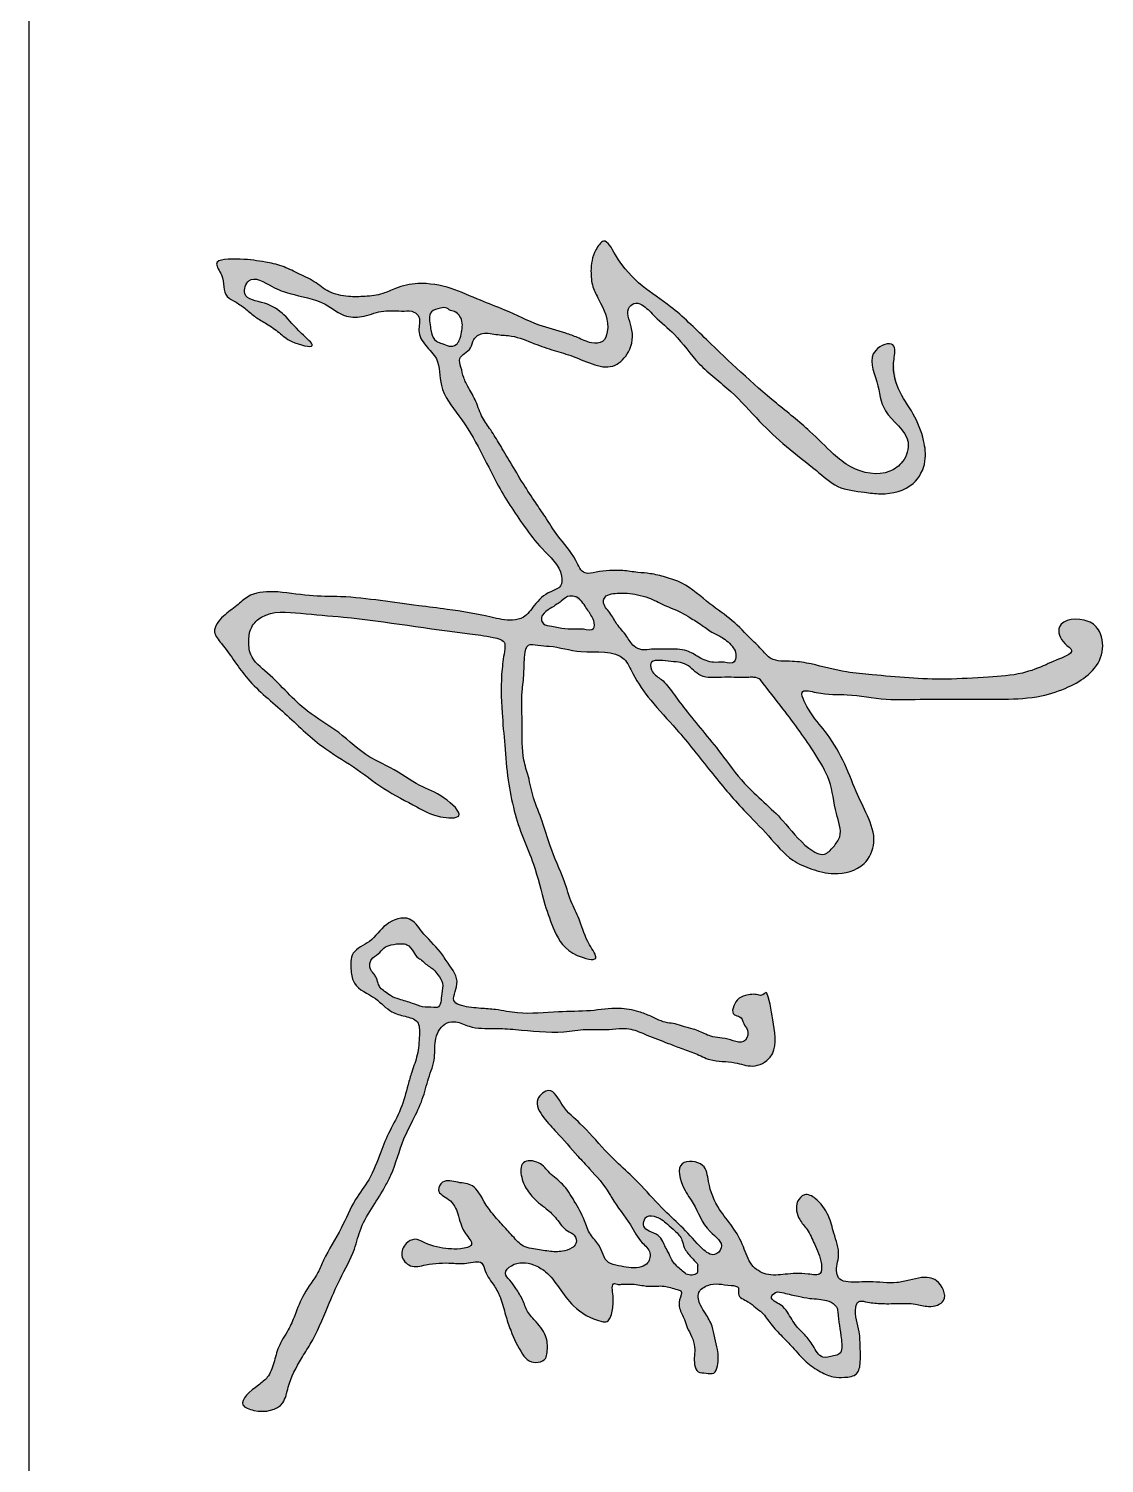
# Model space of a CAD drawing. Extents: x 174641 to 414490, y 73126 to 493158.
# Drawn here: x 309458 to 310232, y 174383 to 175416 of the extents above; entities that cross this region are included whole.
import ezdxf

# ---------------------------------------------------------------- set-up
doc = ezdxf.new("R2010")
doc.units = 0
doc.header["$LTSCALE"] = 1000
doc.header["$MEASUREMENT"] = 0
doc.layers.add('文字和字符', color=7, linetype='Continuous')

msp = doc.modelspace()

# ---------------------------------------------------------------- hatches: boundary and pattern name
at = {"layer": '文字和字符'}
h = msp.add_hatch(color=6, dxfattribs=at)
edge = h.paths.add_edge_path()
edge.add_spline(control_points=[(310081, 175177.8), (310081, 175177.5), (310082.1, 175152.6), (310095.8, 175139.9), (310102.5, 175121.2), (310104.9, 175103.3), (310095.2, 175084.5), (310075.5, 175080), (310057.3, 175082.5), (310039.9, 175084.4), (310023.1, 175100), (310003.5, 175114.2), (309983.2, 175133.7), (309964.3, 175155.5), (309940, 175172.7), (309925.8, 175194.5), (309910.3, 175206.5), (309902.6, 175215.5), (309895.4, 175219.2), (309886.8, 175213.8), (309894.2, 175199.4), (309892.2, 175184.1), (309876.3, 175166.7), (309855, 175179.1), (309836.3, 175184), (309821.3, 175188.9), (309808.3, 175195), (309795.4, 175195), (309785.9, 175197.9), (309777.7, 175192.9), (309777.1, 175185.5), (309772.3, 175182.1), (309767, 175178.4), (309769.8, 175171.4), (309770.9, 175164.5), (309775.3, 175156.4), (309780.5, 175147.1), (309784, 175136), (309791.2, 175126.5), (309797.6, 175115.8), (309805.4, 175102.9), (309813.8, 175088.7), (309822.3, 175075.7), (309830.7, 175063.4), (309839.6, 175048.7), (309850.6, 175037.6), (309856.7, 175022), (309867.4, 175025), (309876.1, 175025.8), (309886.2, 175026), (309895.9, 175024.2), (309906.3, 175023.7), (309916.9, 175021), (309932.6, 175016), (309946.8, 175002.2), (309964.9, 174990.4), (309976.5, 174977.9), (309985.7, 174969.1), (309993.6, 174959.7), (310007.4, 174961.2), (310025.3, 174958), (310044.2, 174952.6), (310076.8, 174949.7), (310110.9, 174946.4), (310147.1, 174949.1), (310171.3, 174950.2), (310187.9, 174956.7), (310198.3, 174961.7), (310213.2, 174966.9), (310201.4, 174974.1), (310195.6, 174990.2), (310219.3, 174992.8), (310231.2, 174981.1), (310232.4, 174964.3), (310221.6, 174949.9), (310205.6, 174941.1), (310185.1, 174934), (310164.9, 174933.1), (310145.7, 174933.3), (310126.8, 174933.2), (310102.7, 174933.5), (310075.5, 174932), (310048.5, 174937.5), (310031.1, 174936), (310011, 174941.7), (310021.2, 174921.4), (310032.3, 174910.1), (310045, 174889.4), (310052.8, 174868.2), (310062, 174849.4), (310069.2, 174831.2), (310059.9, 174811.1), (310039.6, 174806), (310022.1, 174810.3), (310004.5, 174817.8), (309990.9, 174835.5), (309970.1, 174855.6), (309948.4, 174881.7), (309927.3, 174909.1), (309906.3, 174930.9), (309894.5, 174947.8), (309884.8, 174969.7), (309857.4, 174964.8), (309837.6, 174971.6), (309825.5, 174971.5), (309816.5, 174973.7), (309814.7, 174962.3), (309815, 174952), (309812.5, 174934.7), (309813.8, 174914.1), (309812.8, 174893.2), (309818.3, 174876.4), (309821.1, 174861.3), (309828.4, 174845.3), (309833.7, 174824.7), (309843.2, 174805.7), (309848.2, 174787), (309856.3, 174771.8), (309858.7, 174759.9), (309870.9, 174743.4), (309845.6, 174749.5), (309836.8, 174764.6), (309828.2, 174788.5), (309823.5, 174811.6), (309813.6, 174833.2), (309807.1, 174853.3), (309802.7, 174875.8), (309800.9, 174899.5), (309798.4, 174926), (309797.7, 174949.7), (309800.3, 174965.5), (309801.5, 174975.5), (309788.9, 174978.7), (309753.2, 174982.4), (309704.1, 174991), (309655.4, 174994.7), (309630.3, 174997.4), (309617.8, 174985.7), (309616.2, 174975.6), (309617.2, 174962.4), (309636.6, 174947.5), (309654.1, 174925.6), (309682.4, 174910), (309699.7, 174892.4), (309721.2, 174883.3), (309738.5, 174870.3), (309755, 174865.4), (309774.8, 174846.8), (309750.6, 174848), (309735.7, 174857), (309713.1, 174868.1), (309692.3, 174885.1), (309666, 174899.8), (309643.1, 174923.6), (309615.1, 174945.6), (309602.5, 174967), (309589.1, 174982.3), (309598.1, 174993.8), (309607.7, 174999.6), (309617.5, 175009.9), (309637.2, 175011.4), (309658.8, 175006.8), (309684.9, 175007.5), (309711.1, 175004.3), (309736.6, 175000.7), (309763.2, 174997.5), (309785.7, 174993.7), (309803.8, 174989.1), (309816, 174991.7), (309822.5, 175002.2), (309830.9, 175010), (309842.2, 175013.3), (309842.1, 175028.6), (309827.6, 175040.1), (309811.7, 175061.8), (309796.3, 175085.1), (309783.2, 175113.1), (309769.5, 175136.2), (309752.8, 175155.9), (309754.8, 175177.1), (309743.7, 175187.2), (309737.2, 175197.5), (309741, 175207.1), (309735.1, 175212.9), (309725.7, 175212), (309713.6, 175213.8), (309700.5, 175208.3), (309684.7, 175207.5), (309669.7, 175220.8), (309649.5, 175223.6), (309633, 175229.5), (309616.8, 175240.3), (309610.8, 175220.8), (309629.5, 175219.3), (309643.3, 175209.5), (309650.8, 175199), (309668.6, 175184.4), (309646.6, 175189.6), (309638.8, 175197), (309629.8, 175203.1), (309621.4, 175207.9), (309614.6, 175213.9), (309608, 175218.8), (309597.3, 175223.8), (309600, 175236.1), (309588.7, 175250.1), (309613.4, 175250.1), (309626.1, 175248.2), (309640.8, 175245.4), (309651.9, 175239.4), (309663.8, 175234.4), (309674.2, 175225.2), (309687.5, 175222.6), (309700.6, 175222.8), (309712.2, 175224.3), (309724, 175229.9), (309740.7, 175233.7), (309762.1, 175229.7), (309782, 175220.4), (309803.6, 175212.6), (309823.1, 175202.3), (309841.3, 175197.7), (309853.9, 175193.5), (309861.8, 175189), (309872.1, 175189.2), (309877.3, 175203.5), (309870.8, 175216.9), (309863.4, 175230.2), (309862.5, 175242.9), (309863.9, 175253.7), (309873.2, 175266.9), (309889.2, 175234.5), (309915.6, 175222), (309954.2, 175183.7), (309986.5, 175153.5), (310019, 175128.1), (310035.3, 175111.2), (310052.4, 175096.8), (310073.6, 175092.9), (310088.9, 175103.9), (310095, 175123.9), (310071.5, 175137.5), (310070.5, 175161.7), (310059.5, 175182), (310083.3, 175194.4), (310081, 175177.9), (310081, 175177.8)], knot_values=[0, 0, 0, 0, 29.830329, 58.917813, 87.403057, 108.106156, 133.178165, 167.21185, 183.493575, 210.674955, 237.313626, 275.867732, 312.375317, 353.761043, 395.875537, 434.582879, 460.669761, 476.274997, 484.417806, 491.620343, 511.676156, 536.924503, 555.692553, 598.362356, 618.348177, 639.189191, 663.45492, 677.063063, 692.317653, 702.959274, 711.943659, 720.14469, 726.927846, 735.80548, 746.57076, 757.657127, 773.391329, 790.76732, 805.441898, 822.594095, 842.866694, 868.323001, 891.127033, 907.573393, 930.634575, 961.258613, 976.688727, 988.002723, 1001.170801, 1014.557807, 1029.617846, 1042.133039, 1057.768168, 1075.005198, 1109.99381, 1138.042246, 1164.89526, 1180.29965, 1191.874738, 1213.241442, 1232.349281, 1268.725268, 1294.322921, 1368.395782, 1410.724556, 1445.044845, 1469.944393, 1480.867815, 1499.328512, 1508.741629, 1526.286567, 1555.649157, 1570.573337, 1593.98259, 1617.984445, 1641.382666, 1669.439815, 1707.291974, 1725.035697, 1749.43332, 1786.029801, 1824.844218, 1863.911625, 1895.042411, 1908.396405, 1926.997455, 1954.733646, 1988.605585, 2022.407336, 2049.221687, 2076.673409, 2100.00089, 2131.565175, 2154.184674, 2175.023051, 2209.537897, 2244.846276, 2295.987218, 2350.394106, 2388.904508, 2420.906973, 2437.842954, 2481.538585, 2513.67034, 2525.068719, 2534.685067, 2544.923321, 2563.314623, 2581.768155, 2615.884833, 2650.046285, 2667.232328, 2688.872495, 2714.057646, 2739.784309, 2777.467879, 2801.534699, 2820.718126, 2846.219989, 2860.698517, 2879.243585, 2912.659008, 2940.608915, 2982.423161, 3010.685784, 3039.178412, 3070.401495, 3105.567192, 3138.040416, 3181.77967, 3202.070017, 3207.318711, 3220.228211, 3244.089956, 3371.102495, 3414.225609, 3453.462193, 3467.26996, 3480.300078, 3495.079726, 3519.973063, 3575.220664, 3613.131208, 3652.775903, 3675.917744, 3710.071084, 3737.577823, 3760.456026, 3779.026476, 3804.406012, 3842.427404, 3879.53793, 3916.903526, 3966.451123, 4017.131972, 4061.072175, 4074.638395, 4092.565028, 4109.947309, 4123.823044, 4149.665691, 4185.989873, 4217.238435, 4257.446297, 4295.790415, 4324.39685, 4369.00823, 4390.680082, 4401.809145, 4417.703641, 4439.204356, 4450.588858, 4460.404255, 4494.065203, 4522.530802, 4573.458554, 4609.521342, 4650.912748, 4685.917862, 4712.736046, 4730.120946, 4746.286022, 4759.95949, 4766.863435, 4776.672561, 4797.16942, 4817.291784, 4834.860476, 4859.323634, 4896.066848, 4914.918931, 4939.065769, 4952.349318, 4974.17708, 4996.946, 5022.500289, 5038.394722, 5059.260572, 5074.696393, 5090.132213, 5102.860644, 5115.363234, 5127.279907, 5137.839505, 5160.110254, 5171.91017, 5195.838718, 5221.384366, 5238.430758, 5255.298426, 5274.238989, 5291.838335, 5311.960699, 5328.55338, 5346.364767, 5359.960569, 5382.934513, 5416.477261, 5448.016954, 5474.30002, 5511.880375, 5539.40652, 5552.058861, 5566.94274, 5578.03298, 5588.729847, 5622.382906, 5636.081831, 5651.985781, 5673.57334, 5685.092373, 5703.046221, 5778.830378, 5827.289368, 5921.873186, 5965.463367, 5998.231583, 6019.778213, 6058.791881, 6074.951846, 6095.085564, 6133.666904, 6164.015928, 6195.290173, 6213.346315, 6227.672688, 6227.672688, 6227.672688, 6227.672688], degree=3, periodic=0)
edge = h.paths.add_edge_path(flags=16)
edge.add_spline(control_points=[(309966, 174969.1), (309965.9, 174969.2), (309958.6, 174978), (309950.5, 174980.4), (309942.6, 174986.7), (309935, 174991.4), (309926.1, 174996.7), (309915.8, 175000.5), (309905.7, 175005.9), (309896.7, 175008.4), (309889.6, 175009.7), (309883.2, 175009.6), (309877.8, 175009.1), (309872.9, 175007.6), (309870.8, 175001.2), (309877.1, 174995.3), (309881.4, 174986.5), (309888.5, 174979.5), (309892.6, 174971.4), (309899.8, 174968.1), (309908.1, 174969.6), (309918.8, 174968.8), (309931.1, 174969.7), (309940.7, 174962.8), (309950.1, 174958.9), (309958.2, 174960.3), (309966.3, 174958.2), (309967.7, 174964.1), (309966, 174969.1), (309966, 174969.1)], knot_values=[0, 0, 0, 0, 15.16178, 26.885115, 40.319645, 54.966413, 64.568744, 83.231373, 100.644648, 111.873825, 122.261764, 130.597594, 138.137919, 145.255344, 149.904189, 163.057972, 176.277051, 191.533217, 204.002706, 212.709306, 222.244258, 238.518955, 257.638434, 271.136509, 286.704711, 297.422187, 307.353728, 313.519692, 320.456367, 320.456367, 320.456367, 320.456367], degree=3, periodic=0)
edge = h.paths.add_edge_path(flags=16)
edge.add_spline(control_points=[(309984.9, 174947), (309985, 174946.8), (310001.8, 174925.4), (310012.8, 174910.8), (310024.7, 174893.2), (310036.4, 174874.4), (310037.8, 174853.6), (310044.6, 174836.2), (310037.7, 174826.9), (310030.3, 174819.2), (310013.8, 174828.9), (310000.1, 174849.2), (309974.5, 174868.9), (309957.9, 174892.6), (309943.5, 174910.2), (309931.6, 174924.5), (309922.3, 174937.1), (309915.2, 174947.1), (309906.9, 174951.1), (309903.9, 174962.7), (309920, 174959.9), (309932, 174960.1), (309941.7, 174947.5), (309955.1, 174949.1), (309966.4, 174949), (309974.6, 174948.5), (309980.3, 174949.4), (309984.8, 174947.1), (309984.9, 174947)], knot_values=[0, 0, 0, 0, 36.430419, 65.187197, 91.419752, 121.899033, 155.898168, 179.129599, 191.187594, 202.563458, 218.937757, 256.902618, 310.337733, 348.658026, 377.380118, 405.122206, 425.745844, 443.117225, 454.890005, 463.601594, 481.231921, 499.962837, 517.902498, 538.606138, 551.160941, 565.957672, 570.889886, 577.866804, 577.866804, 577.866804, 577.866804], degree=3, periodic=0)
edge = h.paths.add_edge_path(flags=16)
edge.add_spline(control_points=[(309849.8, 175007.2), (309849.9, 175007.2), (309859.5, 175001.3), (309862, 174994.9), (309865.5, 174989.6), (309865.9, 174981.8), (309856.3, 174984.4), (309848.8, 174983.3), (309840.8, 174984.4), (309834.4, 174986), (309829.1, 174986.3), (309826.7, 174990.3), (309828.2, 174995.2), (309833.3, 174998), (309837.8, 175001.2), (309842.7, 175004.1), (309844.8, 175007.8), (309849.7, 175007.2), (309849.8, 175007.2)], knot_values=[0, 0, 0, 0, 13.966431, 26.642221, 32.867363, 40.668687, 50.865474, 62.813241, 75.541774, 82.709236, 91.158043, 95.563358, 100.25464, 110.515602, 118.401257, 123.681007, 133.675528, 136.491121, 136.491121, 136.491121, 136.491121], degree=3, periodic=0)
edge = h.paths.add_edge_path(flags=16)
edge.add_spline(control_points=[(309762.8, 175212.6), (309762.9, 175212.6), (309772.4, 175207.1), (309770.1, 175198.6), (309768.6, 175192.2), (309766, 175187.5), (309760.4, 175186.8), (309756, 175189.1), (309750.4, 175190.6), (309748, 175196.1), (309747.1, 175203), (309745.3, 175212.5), (309754, 175214.5), (309758.5, 175215.5), (309762.8, 175212.6), (309762.8, 175212.6)], knot_values=[0, 0, 0, 0, 11.122688, 25.410392, 33.76565, 39.259742, 46.34399, 54.032835, 60.099225, 69.754386, 75.753906, 90.734986, 100.54138, 106.793197, 112.698594, 112.698594, 112.698594, 112.698594], degree=3, periodic=0)
h = msp.add_hatch(color=6, dxfattribs=at)
edge = h.paths.add_edge_path()
edge.add_spline(control_points=[(309989.5, 174721.7), (309989.6, 174721.4), (309995.5, 174696.4), (309997.3, 174676.7), (309979.4, 174667.1), (309965, 174673.3), (309950.3, 174671.8), (309938.2, 174678.5), (309928, 174681.7), (309916.4, 174686.4), (309906.1, 174689.9), (309895.7, 174694.9), (309886.4, 174697), (309873.6, 174694.7), (309859.5, 174696.3), (309837.2, 174692.2), (309815, 174695.1), (309792.4, 174696.6), (309777.5, 174695.8), (309767.1, 174701.7), (309756.4, 174700.6), (309749.7, 174688.9), (309751.4, 174674.6), (309745.5, 174660.3), (309742.1, 174644.8), (309734.9, 174630.8), (309726, 174613.1), (309721.8, 174596.2), (309713.7, 174580.2), (309705.8, 174568), (309696.7, 174553.6), (309692.7, 174534.5), (309682, 174516.8), (309672.5, 174493.5), (309664.3, 174473.9), (309652.4, 174455.8), (309645.3, 174442.2), (309641.8, 174422.4), (309625.1, 174418.9), (309606.5, 174426.2), (309621.6, 174438.3), (309631, 174445.2), (309635, 174455.8), (309637.5, 174468), (309644.9, 174478.4), (309650.5, 174491.3), (309655.7, 174506.1), (309665.7, 174517.7), (309672.2, 174534.7), (309683.4, 174551), (309691.5, 174572), (309704.6, 174588.2), (309710.9, 174605.7), (309717.7, 174623), (309726.9, 174638.1), (309730.3, 174653), (309734.2, 174665.9), (309738.6, 174677.6), (309739.5, 174689.4), (309739.7, 174702.4), (309728.7, 174705.1), (309717.5, 174707.8), (309707.9, 174719.7), (309692.3, 174724.9), (309689.8, 174738.7), (309689.6, 174752.4), (309705.7, 174758.3), (309713.5, 174772.2), (309732.4, 174778.7), (309742.4, 174763.3), (309752.9, 174754.2), (309761, 174741.3), (309770.1, 174730.3), (309761.2, 174715.9), (309772.9, 174711.5), (309782.3, 174710.8), (309796.1, 174709.8), (309814.4, 174705.7), (309837.4, 174708.8), (309861.7, 174708.2), (309881.1, 174711.6), (309895.8, 174709), (309907.2, 174704.8), (309915.4, 174700.1), (309923.8, 174699.9), (309929.7, 174697.2), (309937.5, 174696), (309944.2, 174692.6), (309951, 174689.8), (309957.9, 174689.5), (309964.8, 174687.6), (309973.2, 174684.9), (309977.5, 174693.8), (309972.6, 174699), (309971.1, 174705.3), (309962.6, 174705.6), (309966.7, 174717.2), (309974.5, 174720.7), (309981.6, 174720.8), (309986.1, 174719.8), (309989.5, 174721.7), (309989.5, 174721.7)], knot_values=[0, 0, 0, 0, 31.567408, 64.804615, 84.514899, 102.449572, 127.665217, 143.393176, 158.761139, 172.306084, 195.386314, 203.777391, 220.63047, 233.896682, 257.032253, 279.176201, 327.700844, 348.661996, 374.096735, 388.033075, 396.915328, 415.877792, 435.250381, 456.66983, 478.431065, 501.305126, 522.015154, 560.722472, 573.046245, 596.2976, 621.456877, 643.421109, 676.452722, 706.559804, 747.979879, 764.804525, 796.369237, 812.756663, 842.42195, 854.740888, 879.873646, 891.588111, 907.370515, 923.988969, 943.623296, 959.405623, 982.733778, 1008.381509, 1021.700495, 1058.208083, 1090.24983, 1114.093944, 1144.201026, 1166.925646, 1191.573171, 1217.002209, 1229.971469, 1248.063792, 1268.029249, 1281.440462, 1294.753802, 1308.690116, 1329.858381, 1355.865323, 1368.43417, 1386.209945, 1406.30905, 1430.06276, 1453.845898, 1470.989804, 1499.087867, 1512.54167, 1535.266273, 1553.042048, 1560.571233, 1580.172383, 1594.917168, 1617.197884, 1657.975453, 1689.943564, 1718.67234, 1738.776712, 1751.36341, 1769.195262, 1777.025624, 1785.794542, 1795.901638, 1809.568461, 1816.675984, 1826.397683, 1837.686133, 1847.881877, 1857.816128, 1868.115168, 1875.917125, 1881.585263, 1896.597226, 1905.82176, 1918.671785, 1923.218896, 1927.782629, 1927.782629, 1927.782629, 1927.782629], degree=3, periodic=0)
edge = h.paths.add_edge_path(flags=17)
edge.add_spline(control_points=[(309735.1, 174751.4), (309735.1, 174751.5), (309731.4, 174757.2), (309725.4, 174757.3), (309719.7, 174756.8), (309713.4, 174754.6), (309710.2, 174749.3), (309705.1, 174747.1), (309703.6, 174742.8), (309703.6, 174739), (309706, 174736.2), (309708.6, 174733), (309709.5, 174729.3), (309711, 174725.2), (309714.7, 174722.7), (309718.9, 174719.3), (309725.9, 174716.7), (309733.7, 174714.7), (309741.8, 174711.2), (309747.7, 174711.6), (309755.1, 174710.8), (309754.8, 174720.9), (309757.3, 174728.6), (309753.1, 174734.2), (309750.1, 174738.3), (309746.6, 174740.9), (309743.1, 174743), (309740.9, 174745.8), (309737.5, 174747.1), (309735.1, 174751.4), (309735.1, 174751.4)], knot_values=[0, 0, 0, 0, 9.663903, 14.696519, 25.589324, 33.287033, 41.448102, 50.312117, 54.669885, 59.317586, 65.471876, 69.610934, 76.339168, 81.250991, 86.994431, 94.228062, 103.814692, 117.550507, 128.275999, 139.362893, 142.658643, 157.109971, 167.517587, 177.222957, 183.783609, 188.977779, 195.04957, 200.641099, 203.083872, 211.139425, 211.139425, 211.139425, 211.139425], degree=3, periodic=0)
h = msp.add_hatch(color=6, dxfattribs=at)
edge = h.paths.add_edge_path()
edge.add_spline(control_points=[(310024.3, 174573.9), (310024.4, 174573.8), (310036, 174561.3), (310037, 174548.2), (310043.2, 174534), (310038.4, 174523), (310041.6, 174514.7), (310051.4, 174513.2), (310064.7, 174514.6), (310079.7, 174512.4), (310092, 174515), (310101.3, 174517.5), (310113.7, 174516.7), (310121.3, 174499.1), (310106, 174494.9), (310095.6, 174498.7), (310083.7, 174498.3), (310071.5, 174498), (310062.8, 174499), (310054.9, 174500.9), (310052, 174490.5), (310056.6, 174480.2), (310056.5, 174466.5), (310057, 174456.8), (310055.4, 174446.2), (310045.4, 174445), (310036.7, 174445.2), (310027, 174449.2), (310017, 174456.4), (310008.7, 174465.9), (310000.3, 174475), (309992.3, 174482.8), (309987.5, 174491.1), (309980.9, 174495.5), (309976.1, 174500.4), (309967.5, 174502.9), (309970.3, 174510.8), (309958.6, 174511.5), (309950.1, 174513.9), (309938.4, 174506.6), (309941.3, 174497.3), (309945.8, 174490.2), (309950.6, 174482.7), (309951.7, 174473.5), (309954.5, 174464), (309954.9, 174455.8), (309952.1, 174446.8), (309945.6, 174448.6), (309939.4, 174447.9), (309936.2, 174456.9), (309938.6, 174465.3), (309935.7, 174474.5), (309932.1, 174480.5), (309930.1, 174487.6), (309926.4, 174493.9), (309926, 174500.7), (309929.5, 174507.5), (309922.2, 174508.6), (309917.2, 174511.3), (309909.8, 174510.8), (309904.5, 174510.7), (309899.1, 174511.2), (309894.1, 174512.4), (309889.2, 174512.1), (309885.1, 174512.3), (309882.2, 174511.9), (309877.1, 174513.8), (309879.2, 174503.7), (309878.8, 174496.7), (309878.1, 174489.9), (309874.6, 174484.6), (309863.4, 174486.5), (309851.1, 174494.3), (309840.1, 174509.2), (309832.1, 174520.8), (309820, 174527.6), (309808.3, 174528.9), (309799.5, 174520.3), (309805.2, 174514.5), (309809.1, 174508.6), (309814.1, 174501.2), (309816.6, 174491.9), (309824.6, 174484.3), (309831.6, 174474.9), (309831.8, 174465.2), (309830.2, 174455.9), (309818.8, 174454.8), (309811, 174465.1), (309805.7, 174476.6), (309801.1, 174490.3), (309798.5, 174501.4), (309793.2, 174512.1), (309787, 174518.9), (309784.6, 174530.4), (309772.9, 174526.4), (309760.3, 174527.8), (309746.7, 174527.3), (309733, 174523.2), (309724.9, 174532.5), (309728.6, 174541.5), (309736.3, 174545.8), (309746.3, 174539.9), (309757.8, 174537.7), (309768.3, 174537.3), (309780.5, 174539.9), (309769.7, 174550.9), (309768.1, 174561.9), (309762.6, 174573.5), (309750.7, 174578), (309756.9, 174588.4), (309767.1, 174584.8), (309779.8, 174584.5), (309785.1, 174572), (309792.2, 174562.5), (309799.8, 174554.2), (309807.1, 174546.2), (309813.8, 174538.5), (309823.3, 174537.7), (309832, 174535.6), (309841.6, 174535.3), (309848.3, 174537.5), (309853.4, 174541.5), (309851.7, 174548.3), (309843.7, 174550.8), (309838.6, 174559.2), (309831.8, 174566), (309824.1, 174571.3), (309817.3, 174578.8), (309812.4, 174587.9), (309811.8, 174602.2), (309826.7, 174600.9), (309832.9, 174591.3), (309843.8, 174584.3), (309851.1, 174571.6), (309858.1, 174559.8), (309861.6, 174547.8), (309870.5, 174540), (309872.3, 174527.4), (309885.3, 174525.1), (309894.4, 174523), (309904.2, 174526.3), (309907.1, 174535.7), (309897.5, 174543.2), (309890.5, 174557.6), (309881.2, 174568.6), (309872.8, 174583), (309864.3, 174592.9), (309850.9, 174606.8), (309840.1, 174619.7), (309828.8, 174631.2), (309820.7, 174644.5), (309834.9, 174655.7), (309842.7, 174637.9), (309857.2, 174626.9), (309874.9, 174605.3), (309896.9, 174586.6), (309913.9, 174566.3), (309930.2, 174552.1), (309939.5, 174540.7), (309951, 174530.9), (309960.5, 174540.9), (309943.6, 174552), (309939.1, 174567.9), (309928.5, 174581.1), (309922.7, 174602.5), (309945.9, 174600.4), (309947.4, 174582.4), (309953.4, 174567.1), (309965.4, 174553.6), (309972.7, 174540), (309976.9, 174525.7), (309989.2, 174517.7), (310004, 174519.5), (310015.4, 174520.7), (310029.3, 174517.5), (310028.8, 174530.6), (310024.2, 174539.8), (310019.4, 174551.1), (310011.5, 174559.2), (310009.6, 174569.6), (310015.6, 174579.1), (310024.2, 174574), (310024.3, 174573.9)], knot_values=[0, 0, 0, 0, 21.814226, 40.014518, 62.705103, 80.181203, 87.059593, 95.960741, 117.525979, 144.48919, 157.446323, 169.514731, 184.787555, 205.834293, 221.965238, 235.360358, 252.742704, 270.71375, 285.202589, 292.391017, 298.294038, 323.168932, 339.890762, 353.677583, 365.620364, 378.129251, 389.526685, 402.989381, 420.611403, 440.531037, 455.37129, 472.336878, 486.5792, 494.822314, 504.352288, 516.704907, 522.699181, 530.27695, 553.639261, 565.149337, 577.864888, 587.528817, 601.603428, 613.797645, 625.753182, 641.937729, 649.9788, 657.766267, 665.645468, 673.686615, 691.069983, 702.267642, 712.223711, 720.551303, 732.907569, 741.299569, 750.370401, 754.159277, 767.819998, 775.008381, 783.993926, 790.014194, 797.893351, 805.081778, 810.473088, 814.666318, 817.720913, 829.769177, 838.760629, 852.283854, 856.964277, 862.355586, 894.641394, 917.573479, 938.655869, 952.338385, 974.413595, 984.091028, 992.098792, 1002.565424, 1015.429981, 1028.359865, 1041.617731, 1060.692449, 1075.149999, 1081.330321, 1097.650211, 1107.252151, 1133.82575, 1149.932866, 1167.658992, 1180.945792, 1198.851742, 1207.212315, 1222.48382, 1236.906949, 1263.262694, 1278.557776, 1291.815576, 1304.435541, 1313.922398, 1324.654884, 1349.142625, 1361.020488, 1372.838601, 1385.371679, 1406.33795, 1423.525104, 1437.340436, 1446.079862, 1461.351368, 1476.168885, 1496.200813, 1510.803882, 1526.560496, 1542.662576, 1557.114579, 1565.766985, 1581.249459, 1594.824166, 1604.755407, 1610.756543, 1619.414177, 1627.419657, 1643.634371, 1658.03725, 1667.713087, 1682.728431, 1698.677316, 1713.209272, 1728.480822, 1743.495369, 1760.340716, 1781.062409, 1803.083586, 1817.90876, 1831.829559, 1851.204785, 1861.937228, 1882.369986, 1890.726834, 1902.273459, 1915.005119, 1936.427946, 1969.389218, 1974.338724, 2005.754245, 2023.168452, 2055.026844, 2074.268902, 2093.867831, 2107.78631, 2127.599717, 2153.412209, 2189.440129, 2240.453356, 2274.08225, 2299.89394, 2328.106323, 2341.387876, 2350.989816, 2370.530551, 2403.28468, 2421.19063, 2445.869309, 2466.302067, 2483.491087, 2513.600141, 2534.81948, 2557.988589, 2577.732832, 2594.915337, 2613.696208, 2636.660478, 2648.798069, 2658.352665, 2679.53953, 2695.582632, 2708.030864, 2726.091721, 2735.787779, 2747.159611, 2747.159611, 2747.159611, 2747.159611], degree=3, periodic=0)
edge = h.paths.add_edge_path(flags=16)
edge.add_spline(control_points=[(309939.3, 174527.2), (309939.3, 174527.3), (309933.6, 174533.2), (309930, 174537.3), (309928.5, 174545.1), (309923.7, 174550.5), (309918.4, 174555), (309914.2, 174558.6), (309909.5, 174561), (309904, 174562.3), (309900.8, 174558.2), (309900.2, 174553.3), (309905.3, 174549.5), (309911.1, 174548.1), (309914.6, 174543.2), (309916.4, 174538.4), (309919.5, 174534), (309921.6, 174527.3), (309927, 174523.4), (309931.2, 174519.1), (309935.4, 174518.5), (309940.3, 174519.8), (309939.5, 174523.4), (309939.4, 174527.2), (309939.3, 174527.2)], knot_values=[0, 0, 0, 0, 8.439041, 20.62857, 28.097042, 39.877603, 49.765051, 57.178901, 62.854461, 72.258155, 76.58164, 82.950578, 90.312624, 100.188639, 107.6845, 114.090351, 121.535477, 130.11106, 142.317774, 148.462757, 154.387511, 159.526625, 165.895648, 169.459976, 169.459976, 169.459976, 169.459976], degree=3, periodic=0)
edge = h.paths.add_edge_path(flags=16)
edge.add_spline(control_points=[(310038.3, 174497.2), (310038.3, 174497.2), (310032.3, 174501.2), (310026.8, 174501.4), (310019.6, 174501.9), (310011.3, 174503.6), (310003.4, 174505.4), (309996.2, 174507.5), (309990.3, 174501.4), (310000, 174497.9), (310005.3, 174491), (310009.6, 174482.4), (310017.4, 174475.6), (310022.8, 174468.1), (310028.2, 174457.8), (310036.3, 174460.4), (310044.2, 174462), (310042.9, 174476.9), (310040.2, 174487.2), (310040.5, 174495.1), (310038.3, 174497.1), (310038.3, 174497.2)], knot_values=[0, 0, 0, 0, 9.334311, 17.140719, 26.361451, 38.018579, 52.789195, 61.01517, 67.124154, 79.068588, 89.242621, 105.885881, 117.802758, 131.460083, 146.451071, 157.202444, 163.309657, 177.435607, 205.630785, 210.588468, 213.165382, 213.165382, 213.165382, 213.165382], degree=3, periodic=0)

# ---------------------------------------------------------------- linework, layer by layer
msp.add_line((309458.2, 180989), (309458.2, 172989))
at = {"layer": '文字和字符', "color": 6}
for points, start_tangent, end_tangent in [([(310081, 175177.8), (310084.2, 175156.5), (310094.8, 175138.4), (310102.3, 175119.3), (310103.3, 175104.4), (310094.8, 175088.5), (310071.4, 175081), (310059.8, 175082.1), (310040.6, 175086.3), (310025.1, 175097.7), (310003.5, 175115), (309984.3, 175133.1), (309963.6, 175154.5), (309940.8, 175174.6), (309922.7, 175195.8), (309908.9, 175208.6), (309900.7, 175216.2), (309895.1, 175218.2), (309890.6, 175215.5), (309891.9, 175201.1), (309889.8, 175183.1), (309880.2, 175173.5), (309850.1, 175179.8), (309836.4, 175184.1), (309822.2, 175189), (309805.6, 175194.5), (309795.8, 175195.5), (309784.9, 175196.3), (309778.5, 175192), (309776.2, 175185.9), (309771.9, 175181.9), (309768.5, 175178.4), (309769.3, 175172.1), (309771.3, 175164.6), (309774.8, 175157.4), (309780, 175147.3), (309784.9, 175135.8), (309790.7, 175126.9), (309797.2, 175116.5), (309804.7, 175103.9), (309814.2, 175088.2), (309823.2, 175074.4), (309829.8, 175064.6), (309839, 175050.8), (309852, 175032.9), (309858.6, 175024), (309866.7, 175024.6), (309876.1, 175025.7), (309885.8, 175025.7), (309896.6, 175024.4), (309905.5, 175023.5), (309916.5, 175021), (309928.2, 175016.7), (309948.5, 175001.8), (309964.6, 174989.6), (309978.5, 174976.1), (309986.3, 174968.2), (309992.4, 174962.5), (310007.7, 174960.4), (310021.3, 174958.5), (310046.9, 174952.8), (310065.2, 174950.7), (310118.5, 174947.6), (310149, 174949.1), (310173.5, 174952), (310190.4, 174958), (310197.6, 174961.2), (310208.8, 174968.4), (310204, 174973.2), (310200, 174985.2), (310220.8, 174989.2), (310228.8, 174982), (310230.4, 174965.2), (310220.8, 174950.8), (310206.4, 174942), (310187.2, 174935.6), (310160.1, 174933.2), (310147.3, 174933.2), (310129.7, 174933.2), (310103.3, 174933.2), (310075.3, 174933.2), (310047.4, 174936.4), (310025, 174938), (310015.4, 174938.8), (310019.4, 174926), (310031.4, 174910), (310044.2, 174889.2), (310053.8, 174866.8), (310061.8, 174849.3), (310066.5, 174830.1), (310059.4, 174814.9), (310037.8, 174807.7), (310021.8, 174810.9), (310008.2, 174817.3), (309990.6, 174834.9), (309973, 174853.3), (309949.1, 174881.2), (309924.3, 174911.6), (309905.9, 174932.4), (309893.1, 174951.6), (309886.7, 174962), (309855.7, 174967.5), (309832.9, 174971.3), (309824.7, 174972), (309817.8, 174972), (309815.2, 174965), (309814.6, 174951.8), (309813.4, 174938.6), (309813.4, 174914), (309814.6, 174889.4), (309817.8, 174877.4), (309821.5, 174862.3), (309827.8, 174845.3), (309833.5, 174827.6), (309843.6, 174802.4), (309849.3, 174786), (309854.9, 174773.4), (309861.9, 174756.4), (309866.3, 174746.9), (309853, 174748.8), (309836.7, 174766.5), (309829.7, 174785.4), (309821.5, 174814.4), (309814, 174833.3), (309807.7, 174852.8), (309803.3, 174874.9), (309800.8, 174900.1), (309798.9, 174923.4), (309798.9, 174954.9), (309800.8, 174969.4), (309800.8, 174973.2), (309792.6, 174977.6), (309775.6, 174980.2), (309684.8, 174992.2), (309653.9, 174995), (309625.7, 174992.2), (309618.7, 174985.1), (309616.6, 174976), (309618, 174965.4), (309630, 174952), (309658.8, 174924.6), (309681.3, 174909.1), (309703.8, 174891.5), (309718.6, 174883.8), (309739.7, 174871.1), (309757.3, 174862), (309767.8, 174849.3), (309754.5, 174848.6), (309737.6, 174855.6), (309713.7, 174869), (309691.9, 174884.5), (309669.3, 174899.3), (309642.6, 174922.9), (309615.9, 174947.8), (309596.9, 174973.2), (309592, 174981.6), (309598.3, 174992.9), (309608.1, 175000.6), (309615.9, 175006.9), (309634.2, 175010.5), (309660.2, 175007.7), (309682.7, 175006.9), (309711.5, 175004.1), (309738.9, 175000.4), (309759.4, 174997.8), (309791, 174992.2), (309806.5, 174990.1), (309814.2, 174992.2), (309822, 175000.6), (309833.9, 175010.5), (309841, 175014.7), (309841.7, 175021.7), (309827.7, 175041.5), (309814.9, 175057.6), (309795.2, 175088.6), (309783.4, 175111.7), (309767.8, 175137.2), (309755.2, 175159), (309751.6, 175178), (309743.9, 175187.8), (309739, 175198.4), (309739, 175208.2), (309735.5, 175211.8), (309728.4, 175212.5), (309713.7, 175212.5), (309699.6, 175208.9), (309686.9, 175208.9), (309671.5, 175217.4), (309646.1, 175225.1), (309633.5, 175230.1), (309616.6, 175234.3), (309613.8, 175225.1), (309627.8, 175218.1), (309641.9, 175209.7), (309654.6, 175196.3), (309662.3, 175187.8), (309647.5, 175190.6), (309638.4, 175197), (309629.3, 175203.3), (309621.5, 175208.2), (309614.5, 175213.9), (309607.4, 175218.8), (309601.1, 175223), (309596.9, 175238.5), (309593.4, 175246.3), (309610.3, 175249.8), (309628.5, 175247.7), (309640.5, 175244.8), (309651.6, 175239.8), (309663.7, 175233.6), (309674.3, 175226.5), (309688.3, 175223), (309700.3, 175223), (309713, 175225.1), (309722.1, 175228.7), (309738.3, 175232.2), (309762.2, 175228.7), (309783.3, 175220.2), (309800.9, 175213.2), (309825.7, 175202.4), (309844.7, 175196.5), (309853.2, 175193.4), (309863.3, 175189.6), (309871.2, 175190.6), (309874.6, 175197.5), (309868.4, 175221), (309864.3, 175229.9), (309862.9, 175241.3), (309866.4, 175256.5), (309871.9, 175262.7), (309880.5, 175253), (309920.2, 175215.6), (309946, 175192), (309996.4, 175146.1), (310020.5, 175125.9), (310037.5, 175109.6), (310049.9, 175100.3), (310077.9, 175097.2), (310087.2, 175104.2), (310091.1, 175118.1), (310074.8, 175140.7), (310068.6, 175161.6), (310067.8, 175184.2), (310080.2, 175188.1), (310081, 175177.8)], (-0.173097, -0.984905), (-0.173097, -0.984905)), ([(309762.8, 175212.6), (309769.1, 175207.6), (309769.8, 175197.3), (309768.1, 175191.6), (309765.8, 175188.3), (309760.8, 175187.3), (309755.6, 175189.1), (309751.6, 175190.8), (309748.1, 175196.8), (309747.3, 175201.1), (309748.1, 175211.9), (309754.6, 175214.6), (309759.1, 175214.6), (309762.8, 175212.6)], (0.995785, -0.091716), (0.995785, -0.091716)), ([(309966, 174969.1), (309958.3, 174976.9), (309950.8, 174980.9), (309942.8, 174986.3), (309934, 174992), (309927.9, 174995.5), (309915.6, 175000.9), (309904.2, 175006.1), (309896.4, 175008.3), (309889, 175009.5), (309883, 175009.5), (309877.6, 175008.9), (309873, 175006.6), (309871.9, 175003.5), (309876.5, 174995.2), (309881.6, 174987.2), (309888.5, 174978.6), (309893.9, 174971.4), (309899.6, 174968.8), (309906.5, 174969.1), (309918.2, 174969.1), (309931.9, 174968), (309940.5, 174963.4), (309951.1, 174959.7), (309958.8, 174959.7), (309966, 174960), (309967.1, 174964.3), (309966, 174969.1)], (-0.542256, 0.840213), (-0.542256, 0.840213)), ([(309849.8, 175007.2), (309857.9, 175001.2), (309862.9, 174993.6), (309864.9, 174989.6), (309864.7, 174984), (309857.4, 174983.7), (309848.7, 174983.7), (309839.6, 174984.7), (309834.6, 174985.8), (309828.7, 174987.5), (309827.2, 174990.3), (309828, 174993.6), (309833.6, 174998.4), (309838.4, 175001.5), (309841.5, 175003.7), (309847.7, 175007.3), (309849.8, 175007.2)], (0.99378, 0.111358), (0.99378, 0.111358)), ([(309984.9, 174947), (310001, 174926.3), (310013.4, 174909.7), (310024, 174894.1), (310034.3, 174874.7), (310039.6, 174850.8), (310041.9, 174834.2), (310037.3, 174826.8), (310030.9, 174821.7), (310019.8, 174825.9), (310001, 174845.7), (309973.4, 174872.6), (309956.3, 174894.2), (309943.3, 174910.4), (309930.7, 174925.9), (309921.8, 174937.8), (309913.6, 174947.3), (309907.2, 174952.8), (309905.9, 174958.9), (309918.5, 174960.5), (309931.7, 174957.9), (309942, 174950.2), (309956.9, 174948.9), (309966, 174948.9), (309976.6, 174948.9), (309980.2, 174948.9), (309984.9, 174947)], (0.612093, -0.790786), (0.612093, -0.790786)), ([(309989.5, 174721.7), (309994.3, 174699.4), (309991.9, 174675.6), (309979.2, 174669.2), (309966.5, 174671.6), (309948.5, 174673.8), (309938, 174678.2), (309927.6, 174682), (309918.5, 174685.5), (309903, 174691.5), (309897.4, 174693.9), (309885.5, 174696.3), (309876, 174695.5), (309859.3, 174695.5), (309843.4, 174693.9), (309808.5, 174695.5), (309793.4, 174696.3), (309775.2, 174697.8), (309765.6, 174701), (309759.3, 174700.2), (309751.3, 174689.1), (309750.2, 174675.2), (309746, 174660.3), (309741.5, 174645.3), (309734.7, 174630.3), (309728.3, 174616.8), (309718.8, 174590.6), (309714.8, 174582.7), (309706.1, 174568.4), (309697.4, 174552.5), (309692.6, 174537.4), (309682.3, 174515.9), (309673.5, 174496.1), (309660.8, 174469), (309654.5, 174458.7), (309645, 174438.1), (309641, 174426.9), (309620.3, 174421.4), (309612.4, 174425.3), (309623.5, 174439.6), (309629.9, 174445.2), (309634.6, 174455.5), (309638.1, 174467), (309645, 174479.4), (309649.7, 174489.7), (309656.4, 174505.1), (309666.4, 174520.7), (309670.4, 174529.4), (309683.1, 174552.5), (309693.4, 174573.1), (309702.9, 174587.4), (309711.6, 174607.3), (309718, 174622.4), (309725.9, 174638.3), (309731.2, 174655.8), (309733.9, 174664.8), (309737.8, 174677.2), (309739.4, 174691.5), (309737.8, 174701), (309729.1, 174705), (309719.6, 174708.2), (309707.7, 174717.7), (309692.6, 174728.8), (309690.2, 174737.6), (309691.8, 174750.3), (309703.4, 174758.9), (309715.6, 174770.9), (309732.3, 174774.9), (309741, 174766.2), (309754.5, 174751.1), (309760.1, 174743.1), (309766.4, 174728), (309764.8, 174715.3), (309769.7, 174712.8), (309783.6, 174710.7), (309794.2, 174709.8), (309810.1, 174707.4), (309839.5, 174708.2), (309862.5, 174709), (309883.1, 174710.6), (309897.4, 174708.2), (309905.9, 174705), (309917.9, 174700.3), (309923.5, 174699.5), (309929.5, 174697.6), (309936.5, 174695.8), (309945.6, 174692), (309950.5, 174690.3), (309957.4, 174689.3), (309965.3, 174687.4), (309972.6, 174686.8), (309975.9, 174693.2), (309972.8, 174699.9), (309969.9, 174704.7), (309966.1, 174706.1), (309968.2, 174716.7), (309974, 174720), (309983.2, 174720.4), (309986.5, 174720.4), (309989.5, 174721.7)], (0.327011, -0.945021), (0.327011, -0.945021)), ([(309735.1, 174751.4), (309730.4, 174756.5), (309726.8, 174757.2), (309719, 174756.3), (309713.9, 174754.1), (309709.8, 174749.9), (309704.9, 174745.8), (309703.8, 174742.9), (309703.9, 174739.5), (309706.3, 174735.8), (309708, 174733.4), (309709.7, 174728.8), (309711.2, 174725.6), (309714.3, 174722.9), (309718.6, 174719.9), (309724.9, 174717.2), (309734.4, 174714.3), (309741.7, 174711.9), (309749.7, 174711.4), (309752.1, 174711.4), (309755.5, 174721.2), (309756.1, 174728.7), (309752.7, 174734.8), (309749.7, 174738.4), (309746.7, 174740.7), (309743.2, 174743.3), (309740.2, 174746), (309738.7, 174746.8), (309735.1, 174751.4)], (-0.541945, 0.840414), (-0.541945, 0.840414)), ([(310024.3, 174573.9), (310033.8, 174561.4), (310037.7, 174548.9), (310041.1, 174532.9), (310039.8, 174520.4), (310041.9, 174515.9), (310048, 174513.9), (310063.6, 174513.9), (310083, 174513.4), (310092.2, 174515.1), (310100.7, 174516.9), (310111.5, 174514.7), (310116.7, 174500.5), (310105.9, 174496.2), (310096.4, 174497.9), (310083.8, 174498.3), (310070.9, 174498.3), (310060.5, 174499.6), (310055.4, 174499.6), (310053.6, 174495.7), (310055.9, 174478), (310056.7, 174465.9), (310056.7, 174456), (310054.1, 174447.8), (310045.4, 174445.2), (310037.2, 174445.6), (310028.2, 174449.1), (310017.8, 174456.4), (310007.9, 174466.8), (310000.6, 174474.6), (309992.3, 174483.6), (309986, 174491.7), (309981.4, 174495.4), (309975.9, 174499.6), (309969, 174505.2), (309969, 174509.6), (309963.8, 174511.3), (309947, 174511.3), (309940.5, 174506.1), (309941.8, 174497), (309945.3, 174491), (309950, 174482), (309952, 174473.5), (309953.9, 174465.1), (309953.9, 174453.4), (309951.3, 174448.2), (309945.7, 174448.2), (309940.1, 174449.1), (309937.5, 174454.3), (309937.5, 174466.8), (309935.3, 174474.6), (309932.2, 174481), (309930.2, 174486.7), (309926.7, 174494.9), (309926.7, 174500.9), (309927.6, 174507.4), (309925, 174508.3), (309915.5, 174510.8), (309910.3, 174510.8), (309903.8, 174510.8), (309899.5, 174511.3), (309893.9, 174512.1), (309888.7, 174512.1), (309884.8, 174512.1), (309881.8, 174512.1), (309879.7, 174512.6), (309878.8, 174503.9), (309878.8, 174497.5), (309876.6, 174488), (309874.5, 174485.4), (309870.6, 174485.4), (309850.3, 174496.7), (309839.9, 174509.6), (309830.1, 174521.2), (309821.6, 174526.1), (309805.7, 174525.5), (309801.4, 174520), (309804.4, 174515.1), (309808.9, 174509), (309813.6, 174501), (309817.3, 174492.5), (309823.4, 174485.1), (309830.7, 174473.5), (309831.3, 174463.1), (309830.1, 174458.8), (309818.5, 174457), (309813.6, 174461.9), (309805.1, 174479), (309801.4, 174490), (309797.7, 174502.3), (309793.4, 174510.8), (309786.7, 174521.8), (309784.3, 174527.3), (309773.3, 174527.3), (309762.9, 174527.3), (309743.9, 174526.1), (309732.9, 174525.5), (309726.8, 174532.8), (309729.9, 174541.4), (309736, 174544.5), (309743.3, 174542), (309760.4, 174537.7), (309769, 174537.7), (309776.9, 174540.8), (309772.6, 174548.7), (309767.1, 174562.8), (309760.4, 174573.2), (309753.1, 174580), (309756.1, 174585.5), (309767.1, 174585.5), (309777.5, 174583), (309786.1, 174571.4), (309792.2, 174562.8), (309799.7, 174554.3), (309807.5, 174545.7), (309815.4, 174539), (309821.6, 174537.7), (309832.6, 174535.9), (309842.3, 174535.9), (309849.1, 174538.3), (309852.1, 174541.4), (309850.9, 174547.5), (309846, 174550.6), (309838.1, 174559.1), (309830.7, 174566.5), (309825.2, 174570.8), (309817.9, 174578.7), (309813, 174589.1), (309814.2, 174599.5), (309825.2, 174599.5), (309833.2, 174592.2), (309842.3, 174584.2), (309850.9, 174572), (309858.2, 174557.9), (309862.5, 174548.1), (309868.6, 174540.2), (309875.4, 174527.9), (309882.7, 174525.5), (309897.4, 174524.3), (309902.9, 174526.7), (309905.3, 174534.7), (309899.8, 174542), (309891.3, 174554.9), (309877.8, 174574.4), (309876, 174577.5), (309861.9, 174595.2), (309853.4, 174604.4), (309838.1, 174621.6), (309828.9, 174632), (309824.6, 174645.4), (309832.6, 174651.5), (309842.3, 174641.1), (309855.2, 174627.7), (309872.9, 174608.7), (309899.2, 174583), (309915.7, 174565.3), (309929.2, 174552.4), (309943.2, 174537.7), (309951.8, 174533.5), (309956.7, 174538.3), (309948.7, 174550), (309936.5, 174570.2), (309929.8, 174581.2), (309928.6, 174598.9), (309943.2, 174597.7), (309947.5, 174586.1), (309955.5, 174565.9), (309964.6, 174553.6), (309972.6, 174539), (309978.7, 174526.1), (309989.1, 174519.4), (310002.6, 174519.3), (310019.2, 174519.5), (310027.9, 174519.9), (310028.7, 174526.7), (310023.7, 174541.2), (310018.4, 174551.5), (310013.1, 174558.7), (310011.6, 174571.6), (310016.5, 174576.5), (310024.3, 174573.9)], (0.748624, -0.662995), (0.748624, -0.662995)), ([(309939.3, 174527.2), (309935.1, 174531.6), (309930, 174538.7), (309928.4, 174543.9), (309923.3, 174550.6), (309917.9, 174555.4), (309913.7, 174558.7), (309910.1, 174560.5), (309903.3, 174560.9), (309901.3, 174558.5), (309900.9, 174553.9), (309904.8, 174550.3), (309911.2, 174547.2), (309914.5, 174542.9), (309916.5, 174538.7), (309919.1, 174534.1), (309921.8, 174528.5), (309928, 174522.3), (309931.5, 174519.5), (309935.7, 174518.8), (309939.2, 174520.1), (309939.5, 174524.6), (309939.3, 174527.2)], (-0.74019, 0.672398), (-0.74019, 0.672398)), ([(310038.3, 174497.2), (310032.5, 174500.4), (310026.9, 174501.4), (310020.3, 174502), (310012, 174503.5), (310001.7, 174505.9), (309995.8, 174506.2), (309992.8, 174503), (309999.3, 174497.3), (310004.3, 174492), (310010.9, 174481.9), (310016.8, 174475.7), (310022.7, 174467.8), (310029.8, 174459.7), (310037.5, 174460.6), (310041.6, 174462.1), (310043.1, 174472.2), (310040.5, 174492.3), (310039.6, 174495.8), (310038.3, 174497.2)], (-0.632104, 0.774883), (-0.632104, 0.774883))]:
    msp.add_spline(points, degree=3, dxfattribs=dict(at, start_tangent=start_tangent, end_tangent=end_tangent))

doc.saveas('drawing.dxf')
